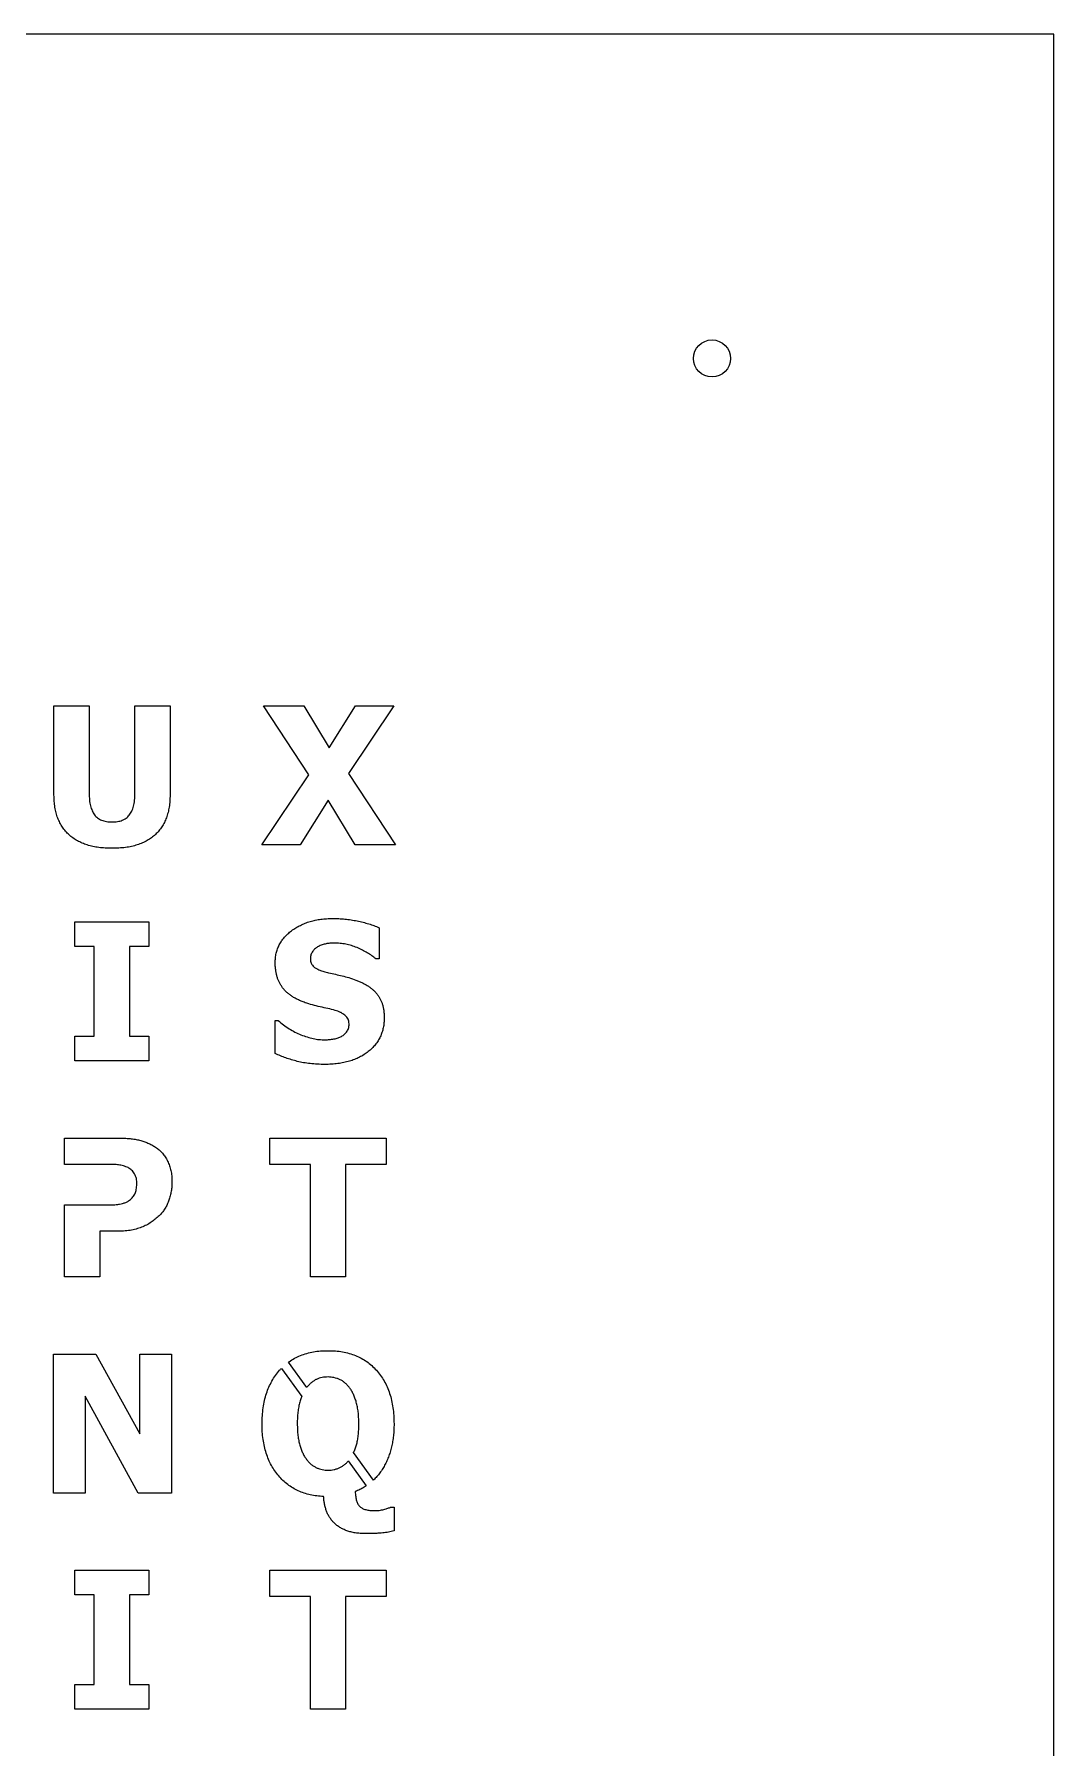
# Model space of a CAD drawing. Header units: millimetres. Extents: x -195 to 195, y -185 to 185.
# Drawn here: x 84.9 to 195, y 0 to 185 of the extents above; entities that cross this region are included whole.
import ezdxf

# ---------------------------------------------------------------- set-up
doc = ezdxf.new("R2010")
doc.units = ezdxf.units.MM

msp = doc.modelspace()

# ---------------------------------------------------------------- linework, layer by layer
at = {"color": 7, "linetype": 'Continuous', "lineweight": 15}
for p, q in [((195, 185), (-195, 185)), ((195, -185), (195, 185)), ((87.07, 112.48), (90.87, 112.48)), ((87.07, 102.86), (87.07, 112.48)), ((90.87, 112.48), (90.87, 103.07)), ((95.81, 112.48), (99.6, 112.48)), ((95.81, 103.07), (95.81, 112.48)), ((99.6, 112.48), (99.6, 102.87)), ((109.7, 112.48), (114.03, 112.48)), ((114.6, 105.05), (109.7, 112.48)), ((114.03, 112.48), (116.79, 107.96)), ((116.79, 107.96), (119.61, 112.48)), ((123.75, 112.48), (118.85, 105.2)), ((119.61, 112.48), (123.75, 112.48)), ((109.51, 97.48), (114.6, 105.05)), ((118.85, 105.2), (123.94, 97.48)), ((116.66, 102.29), (113.65, 97.48)), ((119.6, 97.48), (116.66, 102.29)), ((113.65, 97.48), (109.51, 97.48)), ((123.94, 97.48), (119.6, 97.48)), ((89.33, 89.16), (97.31, 89.16)), ((89.33, 86.5), (89.33, 89.16)), ((97.31, 89.16), (97.31, 86.5)), ((122.16, 88.54), (122.16, 85.17)), ((91.42, 86.5), (89.33, 86.5)), ((91.42, 76.81), (91.42, 86.5)), ((95.22, 86.5), (95.22, 76.81)), ((97.31, 86.5), (95.22, 86.5)), ((122.16, 85.17), (121.82, 85.17)), ((110.95, 78.52), (111.29, 78.52)), ((110.95, 74.94), (110.95, 78.52)), ((89.33, 76.81), (91.42, 76.81)), ((89.33, 74.16), (89.33, 76.81)), ((95.22, 76.81), (97.31, 76.81)), ((97.31, 76.81), (97.31, 74.16)), ((97.31, 74.16), (89.33, 74.16)), ((88.22, 65.82), (94.07, 65.82)), ((88.22, 62.98), (88.22, 65.82)), ((110.38, 65.82), (122.92, 65.82)), ((110.38, 62.98), (110.38, 65.82)), ((122.92, 65.82), (122.92, 62.98)), ((92.57, 62.98), (88.22, 62.98)), ((114.75, 62.98), (110.38, 62.98)), ((114.75, 50.83), (114.75, 62.98)), ((118.55, 62.98), (118.55, 50.83)), ((122.92, 62.98), (118.55, 62.98)), ((88.22, 58.61), (92.29, 58.61)), ((88.22, 50.83), (88.22, 58.61)), ((92.02, 55.76), (92.02, 50.83)), ((94, 55.76), (92.02, 55.76)), ((92.02, 50.83), (88.22, 50.83)), ((118.55, 50.83), (114.75, 50.83)), ((87.02, 42.49), (91.6, 42.49)), ((87.02, 27.5), (87.02, 42.49)), ((91.6, 42.49), (96.33, 33.9)), ((96.33, 42.49), (99.75, 42.49)), ((96.33, 33.9), (96.33, 42.49)), ((99.75, 42.49), (99.75, 27.5)), ((111.63, 40.96), (113.82, 37.92)), ((114.36, 38.89), (112.39, 41.62)), ((90.44, 37.95), (90.44, 27.5)), ((96.15, 27.5), (90.44, 37.95)), ((121.57, 28.9), (119.41, 31.88)), ((118.84, 30.97), (120.79, 28.27)), ((90.44, 27.5), (87.02, 27.5)), ((99.75, 27.5), (96.15, 27.5)), ((123.41, 25.98), (123.78, 25.98)), ((123.78, 25.98), (123.78, 23.41)), ((89.33, 19.16), (97.31, 19.16)), ((89.33, 16.51), (89.33, 19.16)), ((97.31, 19.16), (97.31, 16.51)), ((110.38, 19.16), (122.92, 19.16)), ((110.38, 16.32), (110.38, 19.16)), ((122.92, 19.16), (122.92, 16.32)), ((91.42, 16.51), (89.33, 16.51)), ((91.42, 6.82), (91.42, 16.51)), ((95.22, 16.51), (95.22, 6.82)), ((97.31, 16.51), (95.22, 16.51)), ((114.75, 16.32), (110.38, 16.32)), ((114.75, 4.17), (114.75, 16.32)), ((118.55, 16.32), (118.55, 4.17)), ((122.92, 16.32), (118.55, 16.32)), ((89.33, 6.82), (91.42, 6.82)), ((89.33, 4.17), (89.33, 6.82)), ((95.22, 6.82), (97.31, 6.82)), ((97.31, 6.82), (97.31, 4.17)), ((97.31, 4.17), (89.33, 4.17)), ((118.55, 4.17), (114.75, 4.17))]:
    msp.add_line(p, q, dxfattribs=at)
msp.add_circle((158.11, 150), 2, dxfattribs=at)
for points, knots in [([(93.33, 97.11), (93.09, 97.11), (92.61, 97.12), (91.92, 97.19), (91.28, 97.3), (90.67, 97.46), (90.11, 97.66), (89.59, 97.92), (89.12, 98.22), (88.69, 98.56), (88.31, 98.95), (87.98, 99.39), (87.7, 99.86), (87.47, 100.38), (87.29, 100.94), (87.16, 101.55), (87.09, 102.19), (87.08, 102.64), (87.07, 102.86)], [0, 0, 0, 0, 0.075556, 0.146834, 0.214189, 0.27849, 0.339718, 0.398649, 0.456076, 0.51261, 0.568606, 0.624436, 0.681171, 0.739066, 0.799401, 0.862842, 0.929322, 1, 1, 1, 1]), ([(90.87, 103.07), (90.87, 102.94), (90.88, 102.69), (90.9, 102.34), (90.94, 102), (91.01, 101.7), (91.09, 101.42), (91.19, 101.16), (91.31, 100.93), (91.44, 100.72), (91.6, 100.54), (91.78, 100.38), (91.98, 100.25), (92.21, 100.14), (92.46, 100.05), (92.73, 100), (93.02, 99.96), (93.23, 99.96), (93.33, 99.95)], [0, 0, 0, 0, 0.083198, 0.161393, 0.234821, 0.302626, 0.366802, 0.426894, 0.483561, 0.537448, 0.589958, 0.641551, 0.694537, 0.748596, 0.805727, 0.86627, 0.931072, 1, 1, 1, 1]), ([(93.33, 99.95), (93.44, 99.96), (93.64, 99.96), (93.92, 100), (94.19, 100.05), (94.44, 100.13), (94.67, 100.24), (94.87, 100.36), (95.05, 100.52), (95.21, 100.69), (95.35, 100.89), (95.48, 101.12), (95.58, 101.38), (95.67, 101.66), (95.73, 101.97), (95.77, 102.31), (95.8, 102.68), (95.81, 102.93), (95.81, 103.07)], [0, 0, 0, 0, 0.06745, 0.130794, 0.190407, 0.246972, 0.30061, 0.352752, 0.404281, 0.45564, 0.508679, 0.565215, 0.625389, 0.689762, 0.759288, 0.833806, 0.913783, 1, 1, 1, 1]), ([(99.6, 102.87), (99.6, 102.65), (99.59, 102.21), (99.52, 101.57), (99.39, 100.97), (99.22, 100.41), (99, 99.9), (98.73, 99.42), (98.4, 98.99), (98.03, 98.59), (97.61, 98.24), (97.13, 97.93), (96.62, 97.67), (96.05, 97.47), (95.44, 97.3), (94.78, 97.19), (94.07, 97.12), (93.58, 97.11), (93.33, 97.11)], [0, 0, 0, 0, 0.069562, 0.135255, 0.197567, 0.257264, 0.315158, 0.371017, 0.426571, 0.482223, 0.538284, 0.595626, 0.654669, 0.716122, 0.781133, 0.849913, 0.922515, 1, 1, 1, 1]), ([(110.95, 84.76), (110.96, 84.93), (110.97, 85.27), (111.05, 85.77), (111.19, 86.24), (111.39, 86.69), (111.64, 87.11), (111.95, 87.51), (112.31, 87.88), (112.72, 88.22), (113.18, 88.53), (113.67, 88.8), (114.18, 89.03), (114.72, 89.22), (115.29, 89.36), (115.89, 89.46), (116.51, 89.52), (116.93, 89.53), (117.15, 89.53)], [0, 0, 0, 0, 0.059483, 0.116964, 0.173246, 0.22874, 0.284453, 0.341556, 0.400368, 0.462086, 0.525357, 0.58886, 0.65283, 0.718208, 0.78506, 0.854317, 0.925621, 1, 1, 1, 1]), ([(117.15, 89.53), (117.37, 89.53), (117.82, 89.52), (118.48, 89.47), (119.14, 89.39), (119.79, 89.27), (120.43, 89.13), (121.04, 88.96), (121.61, 88.77), (121.98, 88.62), (122.16, 88.54)], [0, 0, 0, 0, 0.129441, 0.259207, 0.388462, 0.518766, 0.64671, 0.769621, 0.887261, 1, 1, 1, 1]), ([(115.61, 86.51), (115.56, 86.47), (115.44, 86.41), (115.28, 86.29), (115.14, 86.15), (115, 85.99), (114.89, 85.81), (114.81, 85.62), (114.76, 85.42), (114.75, 85.28), (114.75, 85.22)], [0, 0, 0, 0, 0.119677, 0.2403294, 0.3662705, 0.4939948, 0.6230435, 0.7468829, 0.8724827, 1, 1, 1, 1]), ([(114.75, 85.22), (114.76, 85.12), (114.77, 84.94), (114.84, 84.69), (114.97, 84.47), (115.12, 84.31), (115.27, 84.2), (115.41, 84.12), (115.57, 84.04), (115.76, 83.96), (115.97, 83.88), (116.2, 83.81), (116.45, 83.74), (116.63, 83.7), (116.72, 83.67)], [0, 0, 0, 0, 0.1011887, 0.195066, 0.2868204, 0.3810407, 0.4321597, 0.4904806, 0.5558649, 0.6296754, 0.7095309, 0.798237, 0.8949331, 1, 1, 1, 1]), ([(117.32, 86.88), (117.17, 86.87), (116.87, 86.87), (116.44, 86.81), (116.02, 86.69), (115.75, 86.57), (115.61, 86.51)], [0, 0, 0, 0, 0.263952, 0.503203, 0.738816, 1, 1, 1, 1]), ([(121.82, 85.17), (121.68, 85.29), (121.39, 85.52), (120.89, 85.84), (120.36, 86.13), (119.79, 86.39), (119.19, 86.61), (118.58, 86.76), (117.95, 86.86), (117.53, 86.87), (117.32, 86.88)], [0, 0, 0, 0, 0.113642, 0.231983, 0.355311, 0.484601, 0.614974, 0.743959, 0.871738, 1, 1, 1, 1]), ([(114.19, 80.44), (114.05, 80.5), (113.78, 80.6), (113.39, 80.78), (113.03, 80.96), (112.71, 81.17), (112.41, 81.38), (112.14, 81.61), (111.91, 81.86), (111.7, 82.11), (111.53, 82.39), (111.37, 82.68), (111.24, 82.98), (111.13, 83.31), (111.06, 83.65), (111, 84), (110.96, 84.37), (110.96, 84.63), (110.95, 84.76)], [0, 0, 0, 0, 0.077046, 0.149721, 0.219404, 0.284805, 0.347832, 0.407743, 0.465707, 0.521836, 0.577474, 0.633501, 0.689851, 0.748288, 0.807927, 0.869355, 0.933281, 1, 1, 1, 1]), ([(116.72, 83.67), (116.97, 83.62), (117.45, 83.51), (118.18, 83.34), (118.92, 83.15), (119.41, 82.98), (119.66, 82.89)], [0, 0, 0, 0, 0.249067, 0.488639, 0.733905, 1, 1, 1, 1]), ([(119.66, 82.89), (119.79, 82.84), (120.03, 82.75), (120.38, 82.58), (120.71, 82.41), (121.01, 82.22), (121.29, 82.02), (121.54, 81.81), (121.77, 81.59), (121.97, 81.35), (122.15, 81.1), (122.31, 80.83), (122.43, 80.54), (122.54, 80.23), (122.62, 79.9), (122.68, 79.55), (122.72, 79.18), (122.72, 78.93), (122.73, 78.8)], [0, 0, 0, 0, 0.073409, 0.14343, 0.210313, 0.274337, 0.335985, 0.395552, 0.452981, 0.509043, 0.565002, 0.621373, 0.67844, 0.737632, 0.799203, 0.863043, 0.930047, 1, 1, 1, 1]), ([(117.44, 79.61), (117.17, 79.68), (116.63, 79.82), (115.81, 79.99), (114.98, 80.19), (114.45, 80.36), (114.19, 80.44)], [0, 0, 0, 0, 0.242695, 0.499402, 0.756262, 1, 1, 1, 1]), ([(118.93, 78.16), (118.92, 78.25), (118.92, 78.43), (118.83, 78.68), (118.68, 78.9), (118.49, 79.09), (118.26, 79.25), (118.01, 79.41), (117.73, 79.52), (117.53, 79.58), (117.44, 79.61)], [0, 0, 0, 0, 0.1221225, 0.2378462, 0.3525474, 0.4739891, 0.6008434, 0.7293177, 0.8625472, 1, 1, 1, 1]), ([(111.29, 78.52), (111.48, 78.36), (111.85, 78.04), (112.45, 77.62), (113.08, 77.26), (113.73, 76.97), (114.39, 76.73), (115.05, 76.56), (115.69, 76.45), (116.12, 76.44), (116.33, 76.43)], [0, 0, 0, 0, 0.133001, 0.263353, 0.392791, 0.521613, 0.64819, 0.768998, 0.885968, 1, 1, 1, 1]), ([(122.73, 78.8), (122.72, 78.62), (122.71, 78.26), (122.63, 77.73), (122.49, 77.23), (122.3, 76.75), (122.06, 76.31), (121.76, 75.89), (121.4, 75.5), (121, 75.15), (120.55, 74.82), (120.05, 74.54), (119.52, 74.31), (118.96, 74.11), (118.35, 73.96), (117.71, 73.85), (117.02, 73.79), (116.56, 73.78), (116.32, 73.78)], [0, 0, 0, 0, 0.060348, 0.118373, 0.174822, 0.230067, 0.285184, 0.340939, 0.398055, 0.457291, 0.517906, 0.579447, 0.642691, 0.707874, 0.77602, 0.846986, 0.921541, 1, 1, 1, 1]), ([(118.01, 76.75), (118.07, 76.78), (118.19, 76.85), (118.37, 76.97), (118.52, 77.12), (118.67, 77.27), (118.78, 77.45), (118.87, 77.66), (118.92, 77.9), (118.92, 78.07), (118.93, 78.16)], [0, 0, 0, 0, 0.119781, 0.237832, 0.354328, 0.473172, 0.593505, 0.719436, 0.853402, 1, 1, 1, 1]), ([(116.33, 76.43), (116.39, 76.43), (116.51, 76.44), (116.71, 76.45), (116.93, 76.48), (117.17, 76.51), (117.41, 76.55), (117.63, 76.6), (117.83, 76.67), (117.95, 76.72), (118.01, 76.75)], [0, 0, 0, 0, 0.100396, 0.2149, 0.345382, 0.490223, 0.637837, 0.771267, 0.891619, 1, 1, 1, 1]), ([(116.32, 73.78), (116.04, 73.78), (115.51, 73.79), (114.74, 73.85), (114.02, 73.95), (113.35, 74.1), (112.71, 74.28), (112.1, 74.48), (111.52, 74.69), (111.14, 74.86), (110.95, 74.94)], [0, 0, 0, 0, 0.148573, 0.287904, 0.419544, 0.543016, 0.66167, 0.776802, 0.889955, 1, 1, 1, 1]), ([(94.07, 65.82), (94.28, 65.82), (94.68, 65.82), (95.27, 65.77), (95.81, 65.7), (96.31, 65.6), (96.78, 65.46), (97.22, 65.29), (97.64, 65.09), (97.9, 64.92), (98.03, 64.84)], [0, 0, 0, 0, 0.151825, 0.293278, 0.424806, 0.546969, 0.663212, 0.776761, 0.888508, 1, 1, 1, 1]), ([(98.03, 64.84), (98.16, 64.74), (98.44, 64.55), (98.79, 64.19), (99.1, 63.79), (99.35, 63.34), (99.56, 62.84), (99.7, 62.3), (99.79, 61.72), (99.8, 61.31), (99.81, 61.1)], [0, 0, 0, 0, 0.116212, 0.231799, 0.347882, 0.467234, 0.590704, 0.718833, 0.854917, 1, 1, 1, 1]), ([(94.96, 62.68), (94.87, 62.72), (94.7, 62.79), (94.43, 62.86), (94.17, 62.91), (93.91, 62.95), (93.63, 62.96), (93.32, 62.97), (92.96, 62.97), (92.7, 62.98), (92.57, 62.98)], [0, 0, 0, 0, 0.118566, 0.231732, 0.339924, 0.444383, 0.555618, 0.686304, 0.834006, 1, 1, 1, 1]), ([(96.01, 61.01), (96.01, 61.11), (96, 61.3), (95.94, 61.58), (95.84, 61.84), (95.71, 62.07), (95.54, 62.28), (95.37, 62.45), (95.17, 62.59), (95.03, 62.65), (94.96, 62.68)], [0, 0, 0, 0, 0.141823, 0.277875, 0.406453, 0.535869, 0.660787, 0.777912, 0.889831, 1, 1, 1, 1]), ([(99.81, 61.1), (99.8, 60.93), (99.8, 60.59), (99.73, 60.09), (99.63, 59.59), (99.48, 59.12), (99.3, 58.66), (99.08, 58.25), (98.82, 57.87), (98.62, 57.65), (98.52, 57.54)], [0, 0, 0, 0, 0.132964, 0.263753, 0.39254, 0.521768, 0.64711, 0.768379, 0.885291, 1, 1, 1, 1]), ([(95.34, 59.2), (95.4, 59.26), (95.52, 59.37), (95.67, 59.56), (95.79, 59.75), (95.88, 59.95), (95.94, 60.17), (95.98, 60.42), (96.01, 60.7), (96.01, 60.9), (96.01, 61.01)], [0, 0, 0, 0, 0.12792, 0.24717, 0.358289, 0.463817, 0.575015, 0.699813, 0.841295, 1, 1, 1, 1]), ([(92.29, 58.61), (92.47, 58.61), (92.81, 58.61), (93.3, 58.62), (93.75, 58.63), (94.03, 58.67), (94.16, 58.69)], [0, 0, 0, 0, 0.283645, 0.54829, 0.791063, 1, 1, 1, 1]), ([(94.16, 58.69), (94.26, 58.71), (94.49, 58.76), (94.81, 58.87), (95.11, 59.01), (95.27, 59.14), (95.34, 59.2)], [0, 0, 0, 0, 0.250248, 0.523246, 0.785003, 1, 1, 1, 1]), ([(98.52, 57.54), (98.39, 57.41), (98.12, 57.15), (97.68, 56.81), (97.19, 56.49), (96.84, 56.33), (96.66, 56.25)], [0, 0, 0, 0, 0.242191, 0.489738, 0.741687, 1, 1, 1, 1]), ([(96.66, 56.25), (96.47, 56.18), (96.08, 56.03), (95.56, 55.91), (95.11, 55.83), (94.76, 55.79), (94.39, 55.77), (94.13, 55.76), (94, 55.76)], [0, 0, 0, 0, 0.225063, 0.462831, 0.587507, 0.71788, 0.855251, 1, 1, 1, 1]), ([(112.39, 41.62), (112.41, 41.64), (112.63, 41.79), (113.05, 42.06), (113.68, 42.36), (114.36, 42.59), (115.09, 42.75), (115.86, 42.86), (116.38, 42.87), (116.65, 42.87)], [0.6243402, 0.6243402, 0.6243402, 0.6243402, 0.6328298, 0.6900668, 0.7481632, 0.8073179, 0.868775, 0.9326645, 1, 1, 1, 1]), ([(116.65, 42.87), (116.92, 42.87), (117.45, 42.86), (118.21, 42.75), (118.94, 42.59), (119.62, 42.36), (120.25, 42.06), (120.84, 41.7), (121.39, 41.26), (121.89, 40.77), (122.33, 40.21), (122.72, 39.61), (123.05, 38.95), (123.32, 38.25), (123.53, 37.5), (123.67, 36.7), (123.76, 35.85), (123.77, 35.27), (123.78, 34.97)], [0, 0, 0, 0, 0.067051, 0.130905, 0.192272, 0.251393, 0.309457, 0.366531, 0.424041, 0.482387, 0.541243, 0.600751, 0.661115, 0.723416, 0.787837, 0.854987, 0.925573, 1, 1, 1, 1]), ([(109.54, 34.97), (109.54, 35.27), (109.55, 35.84), (109.65, 36.69), (109.79, 37.49), (110, 38.24), (110.26, 38.94), (110.59, 39.59), (110.97, 40.2), (111.33, 40.65), (111.56, 40.89), (111.63, 40.96)], [0, 0, 0, 0, 0.0739761, 0.1443574, 0.2115457, 0.2760026, 0.3379328, 0.3985515, 0.4578277, 0.5169085, 0.5408727, 0.5408727, 0.5408727, 0.5408727]), ([(116.66, 40.03), (116.55, 40.02), (116.33, 40.02), (116.01, 39.97), (115.71, 39.89), (115.42, 39.78), (115.14, 39.63), (114.87, 39.43), (114.6, 39.18), (114.44, 38.99), (114.36, 38.89)], [0, 0, 0, 0, 0.1253702, 0.2452861, 0.3619567, 0.4759912, 0.5930245, 0.7173862, 0.8530855, 0.9996284, 0.9996284, 0.9996284, 0.9996284]), ([(118.98, 38.87), (118.9, 38.96), (118.75, 39.15), (118.49, 39.4), (118.21, 39.6), (117.91, 39.76), (117.61, 39.88), (117.3, 39.96), (116.98, 40.02), (116.77, 40.02), (116.66, 40.03)], [0, 0, 0, 0, 0.1408232, 0.2734591, 0.400792, 0.5236902, 0.6445467, 0.763352, 0.8806837, 1, 1, 1, 1]), ([(119.98, 35), (119.98, 35.22), (119.97, 35.64), (119.92, 36.24), (119.84, 36.79), (119.72, 37.29), (119.57, 37.75), (119.4, 38.16), (119.21, 38.54), (119.06, 38.76), (118.98, 38.87)], [0, 0, 0, 0, 0.160897, 0.309097, 0.44672, 0.572974, 0.69065, 0.800482, 0.903484, 1, 1, 1, 1]), ([(113.82, 37.92), (113.8, 37.88), (113.73, 37.68), (113.61, 37.31), (113.48, 36.8), (113.4, 36.23), (113.34, 35.63), (113.34, 35.21), (113.34, 34.99)], [0.2703161, 0.2703161, 0.2703161, 0.2703161, 0.3061274, 0.4256637, 0.5538735, 0.6923358, 0.8406322, 1, 1, 1, 1]), ([(116.18, 27.12), (115.93, 27.13), (115.45, 27.17), (114.74, 27.3), (114.07, 27.48), (113.44, 27.73), (112.84, 28.04), (112.29, 28.42), (111.78, 28.85), (111.32, 29.34), (110.9, 29.89), (110.53, 30.48), (110.23, 31.12), (109.97, 31.8), (109.78, 32.53), (109.64, 33.3), (109.55, 34.12), (109.54, 34.68), (109.54, 34.97)], [0, 0, 0, 0, 0.06509, 0.127323, 0.187199, 0.245876, 0.303425, 0.360663, 0.418354, 0.477324, 0.536973, 0.596952, 0.658064, 0.721159, 0.786201, 0.854188, 0.925342, 1, 1, 1, 1]), ([(113.34, 34.99), (113.34, 34.77), (113.35, 34.34), (113.4, 33.73), (113.48, 33.18), (113.59, 32.69), (113.74, 32.24), (113.91, 31.83), (114.1, 31.46), (114.26, 31.24), (114.34, 31.13)], [0, 0, 0, 0, 0.164771, 0.315358, 0.452331, 0.576448, 0.691272, 0.799507, 0.90234, 1, 1, 1, 1]), ([(119.41, 31.88), (119.48, 32.01), (119.59, 32.27), (119.73, 32.71), (119.85, 33.19), (119.92, 33.73), (119.98, 34.34), (119.98, 34.77), (119.98, 35)], [0.2079592, 0.2079592, 0.2079592, 0.2079592, 0.3130118, 0.4244218, 0.545125, 0.680897, 0.831879, 1, 1, 1, 1]), ([(123.78, 34.97), (123.78, 34.75), (123.77, 34.32), (123.72, 33.68), (123.64, 33.07), (123.52, 32.49), (123.37, 31.92), (123.18, 31.38), (122.96, 30.86), (122.71, 30.37), (122.42, 29.91), (122.11, 29.48), (121.82, 29.14), (121.63, 28.96), (121.57, 28.9)], [0, 0, 0, 0, 0.0733254, 0.1442053, 0.2125194, 0.2792146, 0.3441684, 0.4077584, 0.4701884, 0.5317648, 0.5922435, 0.651281, 0.7090841, 0.7393431, 0.7393431, 0.7393431, 0.7393431]), ([(114.34, 31.13), (114.42, 31.03), (114.57, 30.84), (114.83, 30.59), (115.11, 30.39), (115.41, 30.23), (115.72, 30.11), (116.03, 30.03), (116.34, 29.97), (116.56, 29.97), (116.66, 29.96)], [0, 0, 0, 0, 0.1408, 0.274178, 0.401374, 0.524489, 0.64563, 0.763712, 0.881411, 1, 1, 1, 1]), ([(116.66, 29.96), (116.77, 29.97), (116.99, 29.97), (117.31, 30.03), (117.63, 30.12), (117.94, 30.25), (118.23, 30.41), (118.51, 30.62), (118.71, 30.81), (118.81, 30.93), (118.84, 30.97)], [0, 0, 0, 0, 0.1193324, 0.2390197, 0.3597459, 0.4823529, 0.60764, 0.734227, 0.8640944, 0.9114122, 0.9114122, 0.9114122, 0.9114122]), ([(120.79, 28.27), (120.71, 28.22), (120.48, 28.07), (120.09, 27.86), (119.77, 27.72), (119.6, 27.65)], [0.8508979, 0.8508979, 0.8508979, 0.8508979, 0.8819261, 0.9402932, 1, 1, 1, 1]), ([(117.32, 24.27), (117.23, 24.36), (117.06, 24.54), (116.83, 24.85), (116.64, 25.18), (116.49, 25.53), (116.37, 25.91), (116.28, 26.3), (116.21, 26.7), (116.19, 26.98), (116.18, 27.12)], [0, 0, 0, 0, 0.120955, 0.240517, 0.361516, 0.485022, 0.610152, 0.73728, 0.867382, 1, 1, 1, 1]), ([(119.6, 27.65), (119.6, 27.55), (119.61, 27.37), (119.64, 27.12), (119.67, 26.88), (119.73, 26.67), (119.79, 26.48), (119.88, 26.31), (119.97, 26.16), (120.09, 26.04), (120.22, 25.93), (120.37, 25.84), (120.54, 25.76), (120.74, 25.7), (120.95, 25.65), (121.19, 25.62), (121.45, 25.6), (121.63, 25.6), (121.73, 25.6)], [0, 0, 0, 0, 0.08079, 0.155894, 0.224643, 0.287755, 0.345867, 0.400399, 0.450653, 0.498075, 0.545684, 0.595754, 0.650333, 0.709806, 0.77314, 0.842603, 0.918407, 1, 1, 1, 1]), ([(121.73, 25.6), (121.88, 25.6), (122.2, 25.62), (122.6, 25.7), (122.91, 25.79), (123.11, 25.85), (123.27, 25.91), (123.37, 25.96), (123.41, 25.98)], [0, 0, 0, 0, 0.268999, 0.556599, 0.696762, 0.818917, 0.918945, 1, 1, 1, 1]), ([(120.69, 23.13), (120.5, 23.13), (120.14, 23.14), (119.61, 23.19), (119.13, 23.28), (118.7, 23.42), (118.3, 23.58), (117.94, 23.78), (117.61, 24), (117.41, 24.18), (117.32, 24.27)], [0, 0, 0, 0, 0.155227, 0.299024, 0.432208, 0.556074, 0.672984, 0.784944, 0.89355, 1, 1, 1, 1]), ([(123.78, 23.41), (123.58, 23.36), (123.18, 23.27), (122.66, 23.2), (122.21, 23.16), (121.78, 23.14), (121.26, 23.13), (120.89, 23.13), (120.69, 23.13)], [0, 0, 0, 0, 0.19686, 0.392518, 0.50361, 0.64117, 0.80726, 1, 1, 1, 1])]:
    msp.add_open_spline(points, degree=3, knots=knots, dxfattribs=at)

doc.saveas('drawing.dxf')
